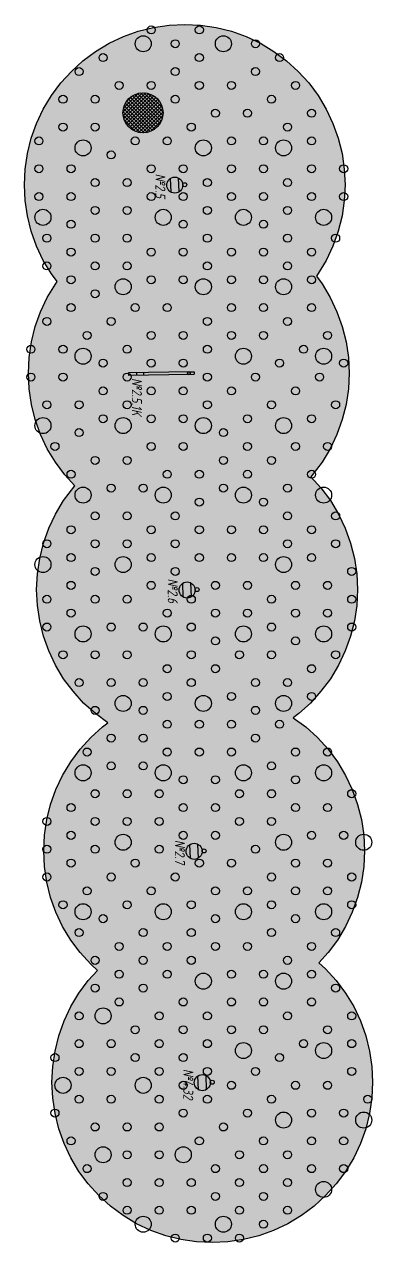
# Model space of a CAD drawing. Extents: x 17765 to 20362, y 13375 to 15893.
# Drawn here: x 17787.2 to 17830.6, y 15404 to 15556 of the extents above; entities that cross this region are included whole.
import ezdxf

# ---------------------------------------------------------------- set-up
doc = ezdxf.new("R2010")
doc.units = 0
for name, color, linetype in [('PLANTING_FLOWERBEDS', 6, 'Continuous'), ('PLANTING_LAWN', 82, 'Continuous'), ('PLANTING_SHRUBS', 94, 'Continuous'), ('PLANTING_TREES', 3, 'Continuous'), ('ЭН_ВЫНОСКИ_НОМЕРА_ОПОРЫ', 1, 'CONTINUOUS'), ('ЭН_СУЩ_ОПОРА__ЗАМ__СВЕТ__Н', 5, 'CONTINUOUS'), ('ЭН_СУЩ_ОПОРА_К1_LED', 7, 'CONTINUOUS'), ('ЭН_СУЩ_ОПОРА_КО', 7, 'CONTINUOUS')]:
    doc.layers.add(name, color=color, linetype=linetype)
doc.styles.get("Standard").update_dxf_attribs({"font": 'isocpeui.ttf', "width": 0.8})

# ---------------------------------------------------------------- blocks, each defined once
blk = doc.blocks.new('*U606')
at = {"layer": 'ЭН_СУЩ_ОПОРА__ЗАМ__СВЕТ__Н'}
for points in [[(-1.71, -0.94), (-1.78, 0.79)], [(-0.71, -0.9), (-0.78, 0.83)]]:
    blk.add_lwpolyline(points, dxfattribs=at)
for centre, radius in [((-1.24, -0.05), 1), ((0, 0), 0.25)]:
    blk.add_circle(centre, radius, dxfattribs=at)
blk = doc.blocks.new('*U612')
at = {"layer": 'ЭН_СУЩ_ОПОРА_КО', "color": 18}
for points in [[(0, 0.16), (-7.51, 0.04)], [(-7.51, 0.04), (-7.5, -0.29)], [(-6.51, 0.05), (-6.5, -0.27)], [(-5.66, 0.07), (-5.66, -0.26)], [(-0.17, 0.16), (-0.16, -0.17)], [(0, 0.16), (0.66, 0.17)], [(0.16, 0.17), (0.17, -0.16)], [(0.66, 0.17), (0.67, -0.15)], [(0, -0.16), (-7.5, -0.29)], [(0, -0.16), (0.67, -0.15)]]:
    blk.add_lwpolyline(points, dxfattribs=at)
blk.add_circle((0, 0), 0.163, dxfattribs=at)
blk = doc.blocks.new('*U607')
at = {"layer": 'ЭН_СУЩ_ОПОРА_К1_LED', "color": 18}
for points in [[(-1.71, -0.94), (-1.78, 0.79)], [(-0.71, -0.9), (-0.78, 0.84)]]:
    blk.add_lwpolyline(points, dxfattribs=at)
for centre, radius in [((-1.25, -0.05), 1), ((0, 0), 0.25)]:
    blk.add_circle(centre, radius, dxfattribs=at)

msp = doc.modelspace()

# ---------------------------------------------------------------- hatches: boundary and pattern name
at = {"layer": 'PLANTING_FLOWERBEDS'}
h = msp.add_hatch(dxfattribs=at)
h.set_pattern_fill('ANSI37', color=6, scale=0.1)
edge = h.paths.add_edge_path()
edge.add_arc((17801.995, 15544.94), 2.5, 0, 360)
at = {"layer": 'PLANTING_LAWN'}
h = msp.add_hatch(dxfattribs=at)
h.set_pattern_fill('GRASS', color=82, scale=0.05)
h.paths.add_polyline_path([(17824.77, 15409.89), (17823.32, 15408.57), (17821.74, 15407.4), (17820.06, 15406.39), (17818.28, 15405.56), (17816.44, 15404.89), (17814.53, 15404.42), (17812.59, 15404.13), (17810.63, 15404.03), (17808.67, 15404.13), (17806.73, 15404.42), (17804.83, 15404.89), (17802.98, 15405.56), (17801.2, 15406.39), (17799.52, 15407.4), (17797.94, 15408.57), (17796.49, 15409.89), (17795.17, 15411.35), (17794, 15412.92), (17792.99, 15414.61), (17792.15, 15416.38), (17791.49, 15418.23), (17791.02, 15420.13), (17790.73, 15422.07), (17790.63, 15424.03), (17790.73, 15425.99), (17791.02, 15427.93), (17791.49, 15429.84), (17792.15, 15431.69), (17792.99, 15433.46), (17794, 15435.14), (17795.17, 15436.72), (17796.31, 15437.98), (17795.47, 15438.74), (17794.15, 15440.2), (17792.98, 15441.77), (17791.97, 15443.46), (17791.14, 15445.23), (17790.47, 15447.08), (17790, 15448.98), (17789.71, 15450.92), (17789.61, 15452.88), (17789.71, 15454.84), (17790, 15456.79), (17790.47, 15458.69), (17791.14, 15460.54), (17791.97, 15462.31), (17792.98, 15464), (17794.15, 15465.57), (17795.47, 15467.03), (17796.93, 15468.34), (17797.61, 15468.85), (17796.05, 15470.01), (17794.59, 15471.33), (17793.27, 15472.79), (17792.1, 15474.36), (17791.09, 15476.05), (17790.26, 15477.82), (17789.59, 15479.67), (17789.12, 15481.57), (17788.83, 15483.51), (17788.73, 15485.47), (17788.83, 15487.43), (17789.12, 15489.37), (17789.59, 15491.28), (17790.26, 15493.13), (17791.09, 15494.9), (17792.1, 15496.58), (17793.49, 15498.4), (17792.24, 15499.79), (17791.07, 15501.36), (17790.06, 15503.05), (17789.22, 15504.82), (17788.56, 15506.67), (17788.09, 15508.57), (17787.8, 15510.51), (17787.7, 15512.47), (17787.8, 15514.43), (17788.09, 15516.38), (17788.56, 15518.28), (17789.22, 15520.13), (17790.06, 15521.9), (17791.29, 15523.88), (17790.57, 15524.86), (17789.56, 15526.54), (17788.72, 15528.32), (17788.06, 15530.16), (17787.58, 15532.07), (17787.3, 15534.01), (17787.2, 15535.97), (17787.3, 15537.93), (17787.58, 15539.87), (17788.06, 15541.78), (17788.72, 15543.62), (17789.56, 15545.4), (17790.57, 15547.08), (17791.74, 15548.66), (17793.06, 15550.11), (17794.51, 15551.43), (17796.09, 15552.6), (17797.77, 15553.61), (17799.55, 15554.45), (17801.39, 15555.11), (17803.3, 15555.59), (17805.24, 15555.87), (17807.2, 15555.97), (17809.16, 15555.87), (17811.1, 15555.59), (17813.01, 15555.11), (17814.85, 15554.45), (17816.63, 15553.61), (17818.31, 15552.6), (17819.89, 15551.43), (17821.34, 15550.11), (17822.66, 15548.66), (17823.83, 15547.08), (17824.84, 15545.4), (17825.68, 15543.62), (17826.34, 15541.78), (17826.82, 15539.87), (17827.1, 15537.93), (17827.2, 15535.97), (17827.1, 15534.01), (17826.82, 15532.07), (17826.34, 15530.16), (17825.68, 15528.32), (17824.84, 15526.54), (17823.61, 15524.56), (17824.33, 15523.59), (17825.34, 15521.9), (17826.18, 15520.13), (17826.84, 15518.28), (17827.32, 15516.38), (17827.61, 15514.43), (17827.7, 15512.47), (17827.61, 15510.51), (17827.32, 15508.57), (17826.84, 15506.67), (17826.18, 15504.82), (17825.34, 15503.05), (17824.33, 15501.36), (17822.94, 15499.54), (17824.19, 15498.16), (17825.36, 15496.58), (17826.37, 15494.9), (17827.21, 15493.13), (17827.87, 15491.28), (17828.35, 15489.37), (17828.64, 15487.43), (17828.73, 15485.47), (17828.64, 15483.51), (17828.35, 15481.57), (17827.87, 15479.67), (17827.21, 15477.82), (17826.37, 15476.05), (17825.36, 15474.36), (17824.19, 15472.79), (17822.88, 15471.33), (17821.42, 15470.01), (17820.74, 15469.5), (17822.3, 15468.34), (17823.76, 15467.03), (17825.07, 15465.57), (17826.24, 15464), (17827.25, 15462.31), (17828.09, 15460.54), (17828.75, 15458.69), (17829.23, 15456.79), (17829.52, 15454.84), (17829.61, 15452.88), (17829.52, 15450.92), (17829.23, 15448.98), (17828.75, 15447.08), (17828.09, 15445.23), (17827.25, 15443.46), (17826.24, 15441.77), (17825.07, 15440.2), (17823.93, 15438.94), (17824.77, 15438.18), (17826.09, 15436.72), (17827.26, 15435.14), (17828.27, 15433.46), (17829.11, 15431.69), (17829.77, 15429.84), (17830.25, 15427.93), (17830.53, 15425.99), (17830.63, 15424.03), (17830.53, 15422.07), (17830.25, 15420.13), (17829.77, 15418.23), (17829.11, 15416.38), (17828.27, 15414.61), (17827.26, 15412.92), (17826.09, 15411.35)])

# ---------------------------------------------------------------- linework, layer by layer
at = {"layer": 'PLANTING_FLOWERBEDS', "color": 6}
msp.add_circle((17801.995, 15544.94), 2.5, dxfattribs=at)
at = {"layer": 'PLANTING_LAWN', "color": 82}
msp.add_lwpolyline([(17824.77, 15409.89), (17823.32, 15408.57), (17821.74, 15407.4), (17820.06, 15406.39), (17818.28, 15405.56), (17816.44, 15404.89), (17814.53, 15404.42), (17812.59, 15404.13), (17810.63, 15404.03), (17808.67, 15404.13), (17806.73, 15404.42), (17804.83, 15404.89), (17802.98, 15405.56), (17801.2, 15406.39), (17799.52, 15407.4), (17797.94, 15408.57), (17796.49, 15409.89), (17795.17, 15411.35), (17794, 15412.92), (17792.99, 15414.61), (17792.15, 15416.38), (17791.49, 15418.23), (17791.02, 15420.13), (17790.73, 15422.07), (17790.63, 15424.03), (17790.73, 15425.99), (17791.02, 15427.93), (17791.49, 15429.84), (17792.15, 15431.69), (17792.99, 15433.46), (17794, 15435.14), (17795.17, 15436.72), (17796.31, 15437.98), (17795.47, 15438.74), (17794.15, 15440.2), (17792.98, 15441.77), (17791.97, 15443.46), (17791.14, 15445.23), (17790.47, 15447.08), (17790, 15448.98), (17789.71, 15450.92), (17789.61, 15452.88), (17789.71, 15454.84), (17790, 15456.79), (17790.47, 15458.69), (17791.14, 15460.54), (17791.97, 15462.31), (17792.98, 15464), (17794.15, 15465.57), (17795.47, 15467.03), (17796.93, 15468.34), (17797.61, 15468.85), (17796.05, 15470.01), (17794.59, 15471.33), (17793.27, 15472.79), (17792.1, 15474.36), (17791.09, 15476.05), (17790.26, 15477.82), (17789.59, 15479.67), (17789.12, 15481.57), (17788.83, 15483.51), (17788.73, 15485.47), (17788.83, 15487.43), (17789.12, 15489.37), (17789.59, 15491.28), (17790.26, 15493.13), (17791.09, 15494.9), (17792.1, 15496.58), (17793.49, 15498.4), (17792.24, 15499.79), (17791.07, 15501.36), (17790.06, 15503.05), (17789.22, 15504.82), (17788.56, 15506.67), (17788.09, 15508.57), (17787.8, 15510.51), (17787.7, 15512.47), (17787.8, 15514.43), (17788.09, 15516.38), (17788.56, 15518.28), (17789.22, 15520.13), (17790.06, 15521.9), (17791.29, 15523.88), (17790.57, 15524.86), (17789.56, 15526.54), (17788.72, 15528.32), (17788.06, 15530.16), (17787.58, 15532.07), (17787.3, 15534.01), (17787.2, 15535.97), (17787.3, 15537.93), (17787.58, 15539.87), (17788.06, 15541.78), (17788.72, 15543.62), (17789.56, 15545.4), (17790.57, 15547.08), (17791.74, 15548.66), (17793.06, 15550.11), (17794.51, 15551.43), (17796.09, 15552.6), (17797.77, 15553.61), (17799.55, 15554.45), (17801.39, 15555.11), (17803.3, 15555.59), (17805.24, 15555.87), (17807.2, 15555.97), (17809.16, 15555.87), (17811.1, 15555.59), (17813.01, 15555.11), (17814.85, 15554.45), (17816.63, 15553.61), (17818.31, 15552.6), (17819.89, 15551.43), (17821.34, 15550.11), (17822.66, 15548.66), (17823.83, 15547.08), (17824.84, 15545.4), (17825.68, 15543.62), (17826.34, 15541.78), (17826.82, 15539.87), (17827.1, 15537.93), (17827.2, 15535.97), (17827.1, 15534.01), (17826.82, 15532.07), (17826.34, 15530.16), (17825.68, 15528.32), (17824.84, 15526.54), (17823.61, 15524.56), (17824.33, 15523.59), (17825.34, 15521.9), (17826.18, 15520.13), (17826.84, 15518.28), (17827.32, 15516.38), (17827.61, 15514.43), (17827.7, 15512.47), (17827.61, 15510.51), (17827.32, 15508.57), (17826.84, 15506.67), (17826.18, 15504.82), (17825.34, 15503.05), (17824.33, 15501.36), (17822.94, 15499.54), (17824.19, 15498.16), (17825.36, 15496.58), (17826.37, 15494.9), (17827.21, 15493.13), (17827.87, 15491.28), (17828.35, 15489.37), (17828.64, 15487.43), (17828.73, 15485.47), (17828.64, 15483.51), (17828.35, 15481.57), (17827.87, 15479.67), (17827.21, 15477.82), (17826.37, 15476.05), (17825.36, 15474.36), (17824.19, 15472.79), (17822.88, 15471.33), (17821.42, 15470.01), (17820.74, 15469.5), (17822.3, 15468.34), (17823.76, 15467.03), (17825.07, 15465.57), (17826.24, 15464), (17827.25, 15462.31), (17828.09, 15460.54), (17828.75, 15458.69), (17829.23, 15456.79), (17829.52, 15454.84), (17829.61, 15452.88), (17829.52, 15450.92), (17829.23, 15448.98), (17828.75, 15447.08), (17828.09, 15445.23), (17827.25, 15443.46), (17826.24, 15441.77), (17825.07, 15440.2), (17823.93, 15438.94), (17824.77, 15438.18), (17826.09, 15436.72), (17827.26, 15435.14), (17828.27, 15433.46), (17829.11, 15431.69), (17829.77, 15429.84), (17830.25, 15427.93), (17830.53, 15425.99), (17830.63, 15424.03), (17830.53, 15422.07), (17830.25, 15420.13), (17829.77, 15418.23), (17829.11, 15416.38), (17828.27, 15414.61), (17827.26, 15412.92), (17826.09, 15411.35)], close=True, dxfattribs=at)
at = {"layer": 'PLANTING_SHRUBS'}
for centre in [(17803.018, 15555.286), (17809.018, 15555.286), (17806.018, 15553.554), (17816.018, 15553.554), (17797.018, 15551.822), (17809.018, 15551.822), (17819.018, 15551.822), (17794.018, 15550.09), (17806.018, 15550.09), (17816.018, 15550.09), (17799.018, 15548.358), (17803.018, 15548.358), (17809.018, 15548.358), (17813.018, 15548.358), (17821.018, 15548.358), (17792.018, 15546.626), (17796.018, 15546.626), (17806.018, 15546.626), (17818.018, 15546.626), (17811.018, 15544.894), (17815.018, 15544.894), (17823.018, 15544.894), (17792.018, 15543.162), (17796.018, 15543.162), (17808.018, 15543.162), (17820.018, 15543.162), (17789.018, 15541.43), (17801.018, 15541.43), (17805.018, 15541.43), (17813.018, 15541.43), (17817.018, 15541.43), (17823.018, 15541.43), (17798.018, 15539.698), (17789.018, 15537.966), (17793.018, 15537.966), (17803.018, 15537.966), (17807.018, 15537.966), (17813.018, 15537.966), (17817.018, 15537.966), (17823.018, 15537.966), (17827.018, 15537.966), (17796.018, 15536.234), (17800.018, 15536.234), (17810.018, 15536.234), (17820.018, 15536.234), (17789.018, 15534.501), (17793.018, 15534.501), (17803.018, 15534.501), (17807.018, 15534.501), (17813.018, 15534.501), (17817.018, 15534.501), (17823.018, 15534.501), (17827.018, 15534.501), (17796.018, 15532.769), (17800.018, 15532.769), (17810.018, 15532.769), (17820.018, 15532.769), (17793.018, 15531.037), (17807.018, 15531.037), (17817.018, 15531.037), (17790.018, 15529.305), (17796.018, 15529.305), (17800.018, 15529.305), (17810.018, 15529.305), (17820.018, 15529.305), (17826.018, 15529.305), (17793.018, 15527.573), (17803.018, 15527.573), (17807.018, 15527.573), (17813.018, 15527.573), (17817.018, 15527.573), (17823.018, 15527.573), (17790.018, 15525.841), (17796.018, 15525.841), (17800.018, 15525.841), (17810.018, 15525.841), (17820.018, 15525.841), (17793.018, 15524.109), (17803.018, 15524.109), (17807.018, 15524.109), (17813.018, 15524.109), (17817.018, 15524.109), (17823.018, 15524.109), (17796.018, 15522.377), (17793.018, 15520.645), (17801.018, 15520.645), (17805.018, 15520.645), (17813.018, 15520.645), (17817.018, 15520.645), (17823.018, 15520.645), (17790.018, 15518.913), (17798.018, 15518.913), (17810.018, 15518.913), (17820.018, 15518.913), (17795.018, 15517.181), (17803.018, 15517.181), (17807.018, 15517.181), (17813.018, 15517.181), (17817.018, 15517.181), (17825.018, 15517.181), (17788.018, 15515.449), (17792.018, 15515.449), (17800.018, 15515.449), (17810.018, 15515.449), (17822.018, 15515.449), (17797.018, 15513.717), (17803.018, 15513.717), (17807.018, 15513.717), (17819.018, 15513.717), (17827.018, 15513.717), (17788.018, 15511.985), (17792.018, 15511.985), (17800.018, 15511.985), (17810.018, 15511.985), (17816.018, 15511.985), (17824.018, 15511.985), (17797.018, 15510.253), (17803.018, 15510.253), (17807.018, 15510.253), (17813.018, 15510.253), (17821.018, 15510.253), (17790.018, 15508.521), (17794.018, 15508.521), (17800.018, 15508.521), (17810.018, 15508.521), (17818.018, 15508.521), (17826.018, 15508.521), (17797.018, 15506.789), (17803.018, 15506.789), (17807.018, 15506.789), (17815.018, 15506.789), (17823.018, 15506.789), (17794.018, 15505.057), (17812.018, 15505.057), (17791.018, 15503.325), (17803.018, 15503.325), (17807.018, 15503.325), (17815.018, 15503.325), (17821.018, 15503.325), (17825.018, 15503.325), (17796.018, 15501.593), (17800.018, 15501.593), (17812.018, 15501.593), (17818.018, 15501.593), (17793.018, 15499.86), (17805.018, 15499.86), (17809.018, 15499.86), (17815.018, 15499.86), (17823.018, 15499.86), (17798.018, 15498.128), (17802.018, 15498.128), (17812.018, 15498.128), (17820.018, 15498.128), (17809.018, 15496.396), (17817.018, 15496.396), (17796.018, 15494.664), (17800.018, 15494.664), (17806.018, 15494.664), (17820.018, 15494.664), (17826.018, 15494.664), (17793.018, 15492.932), (17803.018, 15492.932), (17809.018, 15492.932), (17813.018, 15492.932), (17817.018, 15492.932), (17823.018, 15492.932), (17790.018, 15491.2), (17796.018, 15491.2), (17800.018, 15491.2), (17806.018, 15491.2), (17820.018, 15491.2), (17826.018, 15491.2), (17793.018, 15489.468), (17803.018, 15489.468), (17809.018, 15489.468), (17813.018, 15489.468), (17817.018, 15489.468), (17823.018, 15489.468), (17796.018, 15487.736), (17806.018, 15487.736), (17828.018, 15487.736), (17793.018, 15486.004), (17803.018, 15486.004), (17811.018, 15486.004), (17815.018, 15486.004), (17821.018, 15486.004), (17825.018, 15486.004), (17790.018, 15484.272), (17796.018, 15484.272), (17800.018, 15484.272), (17808.018, 15484.272), (17818.018, 15484.272), (17828.018, 15484.272), (17793.018, 15482.54), (17805.018, 15482.54), (17811.018, 15482.54), (17815.018, 15482.54), (17821.018, 15482.54), (17825.018, 15482.54), (17790.018, 15480.808), (17798.018, 15480.808), (17802.018, 15480.808), (17808.018, 15480.808), (17818.018, 15480.808), (17828.018, 15480.808), (17811.018, 15479.076), (17821.018, 15479.076), (17792.018, 15477.344), (17796.018, 15477.344), (17800.018, 15477.344), (17808.018, 15477.344), (17814.018, 15477.344), (17818.018, 15477.344), (17826.018, 15477.344), (17805.018, 15475.612), (17811.018, 15475.612), (17823.018, 15475.612), (17794.018, 15473.88), (17798.018, 15473.88), (17802.018, 15473.88), (17808.018, 15473.88), (17816.018, 15473.88), (17820.018, 15473.88), (17805.018, 15472.148), (17813.018, 15472.148), (17823.018, 15472.148), (17796.018, 15470.416), (17802.018, 15470.416), (17816.018, 15470.416), (17805.018, 15468.684), (17809.018, 15468.684), (17813.018, 15468.684), (17819.018, 15468.684), (17798.018, 15466.951), (17802.018, 15466.951), (17816.018, 15466.951), (17795.018, 15465.219), (17805.018, 15465.219), (17809.018, 15465.219), (17813.018, 15465.219), (17821.018, 15465.219), (17825.018, 15465.219), (17798.018, 15463.487), (17802.018, 15463.487), (17818.018, 15463.487), (17807.018, 15461.755), (17811.018, 15461.755), (17821.018, 15461.755), (17796.018, 15460.023), (17800.018, 15460.023), (17804.018, 15460.023), (17814.018, 15460.023), (17818.018, 15460.023), (17828.018, 15460.023), (17793.018, 15458.291), (17807.018, 15458.291), (17811.018, 15458.291), (17821.018, 15458.291), (17825.018, 15458.291), (17790.018, 15456.559), (17796.018, 15456.559), (17800.018, 15456.559), (17804.018, 15456.559), (17814.018, 15456.559), (17818.018, 15456.559), (17793.018, 15454.827), (17807.018, 15454.827), (17811.018, 15454.827), (17823.018, 15454.827), (17827.018, 15454.827), (17790.018, 15453.095), (17796.018, 15453.095), (17804.018, 15453.095), (17816.018, 15453.095), (17793.018, 15451.363), (17801.018, 15451.363), (17809.018, 15451.363), (17813.018, 15451.363), (17821.018, 15451.363), (17825.018, 15451.363), (17790.018, 15449.631), (17798.018, 15449.631), (17806.018, 15449.631), (17818.018, 15449.631), (17828.018, 15449.631), (17795.018, 15447.899), (17803.018, 15447.899), (17811.018, 15447.899), (17815.018, 15447.899), (17821.018, 15447.899), (17825.018, 15447.899), (17792.018, 15446.167), (17800.018, 15446.167), (17808.018, 15446.167), (17818.018, 15446.167), (17828.018, 15446.167), (17797.018, 15444.435), (17811.018, 15444.435), (17821.018, 15444.435), (17794.018, 15442.703), (17802.018, 15442.703), (17808.018, 15442.703), (17818.018, 15442.703), (17826.018, 15442.703), (17799.018, 15440.971), (17805.018, 15440.971), (17811.018, 15440.971), (17815.018, 15440.971), (17823.018, 15440.971), (17796.018, 15439.239), (17802.018, 15439.239), (17808.018, 15439.239), (17820.018, 15439.239), (17799.018, 15437.507), (17805.018, 15437.507), (17813.018, 15437.507), (17817.018, 15437.507), (17823.018, 15437.507), (17796.018, 15435.775), (17802.018, 15435.775), (17826.018, 15435.775), (17799.018, 15434.043), (17807.018, 15434.043), (17813.018, 15434.043), (17817.018, 15434.043), (17823.018, 15434.043), (17794.018, 15432.31), (17804.018, 15432.31), (17810.018, 15432.31), (17820.018, 15432.31), (17828.018, 15432.31), (17801.018, 15430.578), (17807.018, 15430.578), (17813.018, 15430.578), (17817.018, 15430.578), (17825.018, 15430.578), (17794.018, 15428.846), (17798.018, 15428.846), (17804.018, 15428.846), (17810.018, 15428.846), (17822.018, 15428.846), (17828.018, 15428.846), (17791.018, 15427.114), (17801.018, 15427.114), (17807.018, 15427.114), (17819.018, 15427.114), (17794.018, 15425.382), (17798.018, 15425.382), (17804.018, 15425.382), (17810.018, 15425.382), (17816.018, 15425.382), (17828.018, 15425.382), (17807.018, 15423.65), (17813.018, 15423.65), (17821.018, 15423.65), (17825.018, 15423.65), (17794.018, 15421.918), (17798.018, 15421.918), (17804.018, 15421.918), (17810.018, 15421.918), (17818.018, 15421.918), (17830.018, 15421.918), (17791.018, 15420.186), (17807.018, 15420.186), (17815.018, 15420.186), (17823.018, 15420.186), (17827.018, 15420.186), (17796.018, 15418.454), (17800.018, 15418.454), (17804.018, 15418.454), (17812.018, 15418.454), (17793.018, 15416.722), (17809.018, 15416.722), (17817.018, 15416.722), (17823.018, 15416.722), (17827.018, 15416.722), (17800.018, 15414.99), (17804.018, 15414.99), (17814.018, 15414.99), (17820.018, 15414.99), (17795.018, 15413.258), (17811.018, 15413.258), (17817.018, 15413.258), (17823.018, 15413.258), (17827.018, 15413.258), (17800.018, 15411.526), (17804.018, 15411.526), (17808.018, 15411.526), (17814.018, 15411.526), (17820.018, 15411.526), (17797.018, 15409.794), (17811.018, 15409.794), (17817.018, 15409.794), (17800.018, 15408.062), (17804.018, 15408.062), (17808.018, 15408.062), (17814.018, 15408.062), (17820.018, 15408.062), (17817.018, 15406.33), (17806.018, 15404.598), (17810.018, 15404.598), (17814.018, 15404.598)]:
    msp.add_circle(centre, 0.5, dxfattribs=at)
at = {"layer": 'PLANTING_TREES'}
for centre in [(17802.018, 15553.554), (17812.018, 15553.554), (17794.518, 15540.564), (17809.518, 15540.564), (17819.518, 15540.564), (17789.518, 15531.903), (17804.518, 15531.903), (17814.518, 15531.903), (17824.518, 15531.903), (17799.518, 15523.243), (17809.518, 15523.243), (17819.518, 15523.243), (17794.518, 15514.583), (17814.518, 15514.583), (17824.518, 15514.583), (17789.518, 15505.923), (17799.518, 15505.923), (17809.518, 15505.923), (17819.518, 15505.923), (17794.518, 15497.262), (17804.518, 15497.262), (17814.518, 15497.262), (17824.518, 15497.262), (17789.518, 15488.602), (17799.518, 15488.602), (17819.518, 15488.602), (17794.518, 15479.942), (17804.518, 15479.942), (17814.518, 15479.942), (17824.518, 15479.942), (17799.518, 15471.282), (17809.518, 15471.282), (17819.518, 15471.282), (17794.518, 15462.621), (17804.518, 15462.621), (17814.518, 15462.621), (17824.518, 15462.621), (17799.518, 15453.961), (17819.518, 15453.961), (17829.518, 15453.961), (17794.518, 15445.301), (17804.518, 15445.301), (17814.518, 15445.301), (17824.518, 15445.301), (17809.518, 15436.641), (17819.518, 15436.641), (17797.018, 15432.31), (17814.518, 15427.98), (17824.518, 15427.98), (17792.018, 15423.65), (17802.018, 15423.65), (17819.518, 15419.32), (17829.518, 15419.32), (17797.018, 15414.99), (17807.018, 15414.99), (17824.518, 15410.66), (17802.018, 15406.33), (17812.018, 15406.33)]:
    msp.add_circle(centre, 1, dxfattribs=at)

# ---------------------------------------------------------------- block references
at = {"layer": 'ЭН_СУЩ_ОПОРА__ЗАМ__СВЕТ__Н'}
for p in [(17808.733, 15485.473), (17809.613, 15452.884), (17810.631, 15424.033)]:
    msp.add_blockref('*U606', p, dxfattribs=at)
at = {"layer": 'ЭН_СУЩ_ОПОРА_К1_LED'}
msp.add_blockref('*U607', (17807.2, 15535.97), dxfattribs=at)
at = {"layer": 'ЭН_СУЩ_ОПОРА_КО', "color": 3}
msp.add_blockref('*U612', (17807.702, 15512.474), dxfattribs=at)

# ---------------------------------------------------------------- texts
at = {"layer": 'ЭН_ВЫНОСКИ_НОМЕРА_ОПОРЫ', "color": 1, "char_height": 1.25, "attachment_point": 1, "rotation": 269.88316}
for s, heights, insert in [('{\\C256;\\c0;№2.5}', [-1.25], (17804.799, 15537.35)), ('{\\C256;\\c0;№2.5.1K}', [-1.25], (17801.863, 15511.849)), ('{\\C5;\\c16711680;№2.6}', [-1.25], (17806.338, 15486.849)), ('{\\C5;\\c16711680;№2.7}', [-1.266], (17807.218, 15454.26)), ('{\\C5;\\c16711680;№4.32}', [-1.25], (17808.268, 15425.692))]:
    msp.add_mtext_dynamic_manual_height_columns(s, width=2.90548, gutter_width=12.5, heights=heights, dxfattribs=dict(at, insert=insert))

doc.saveas('drawing.dxf')
